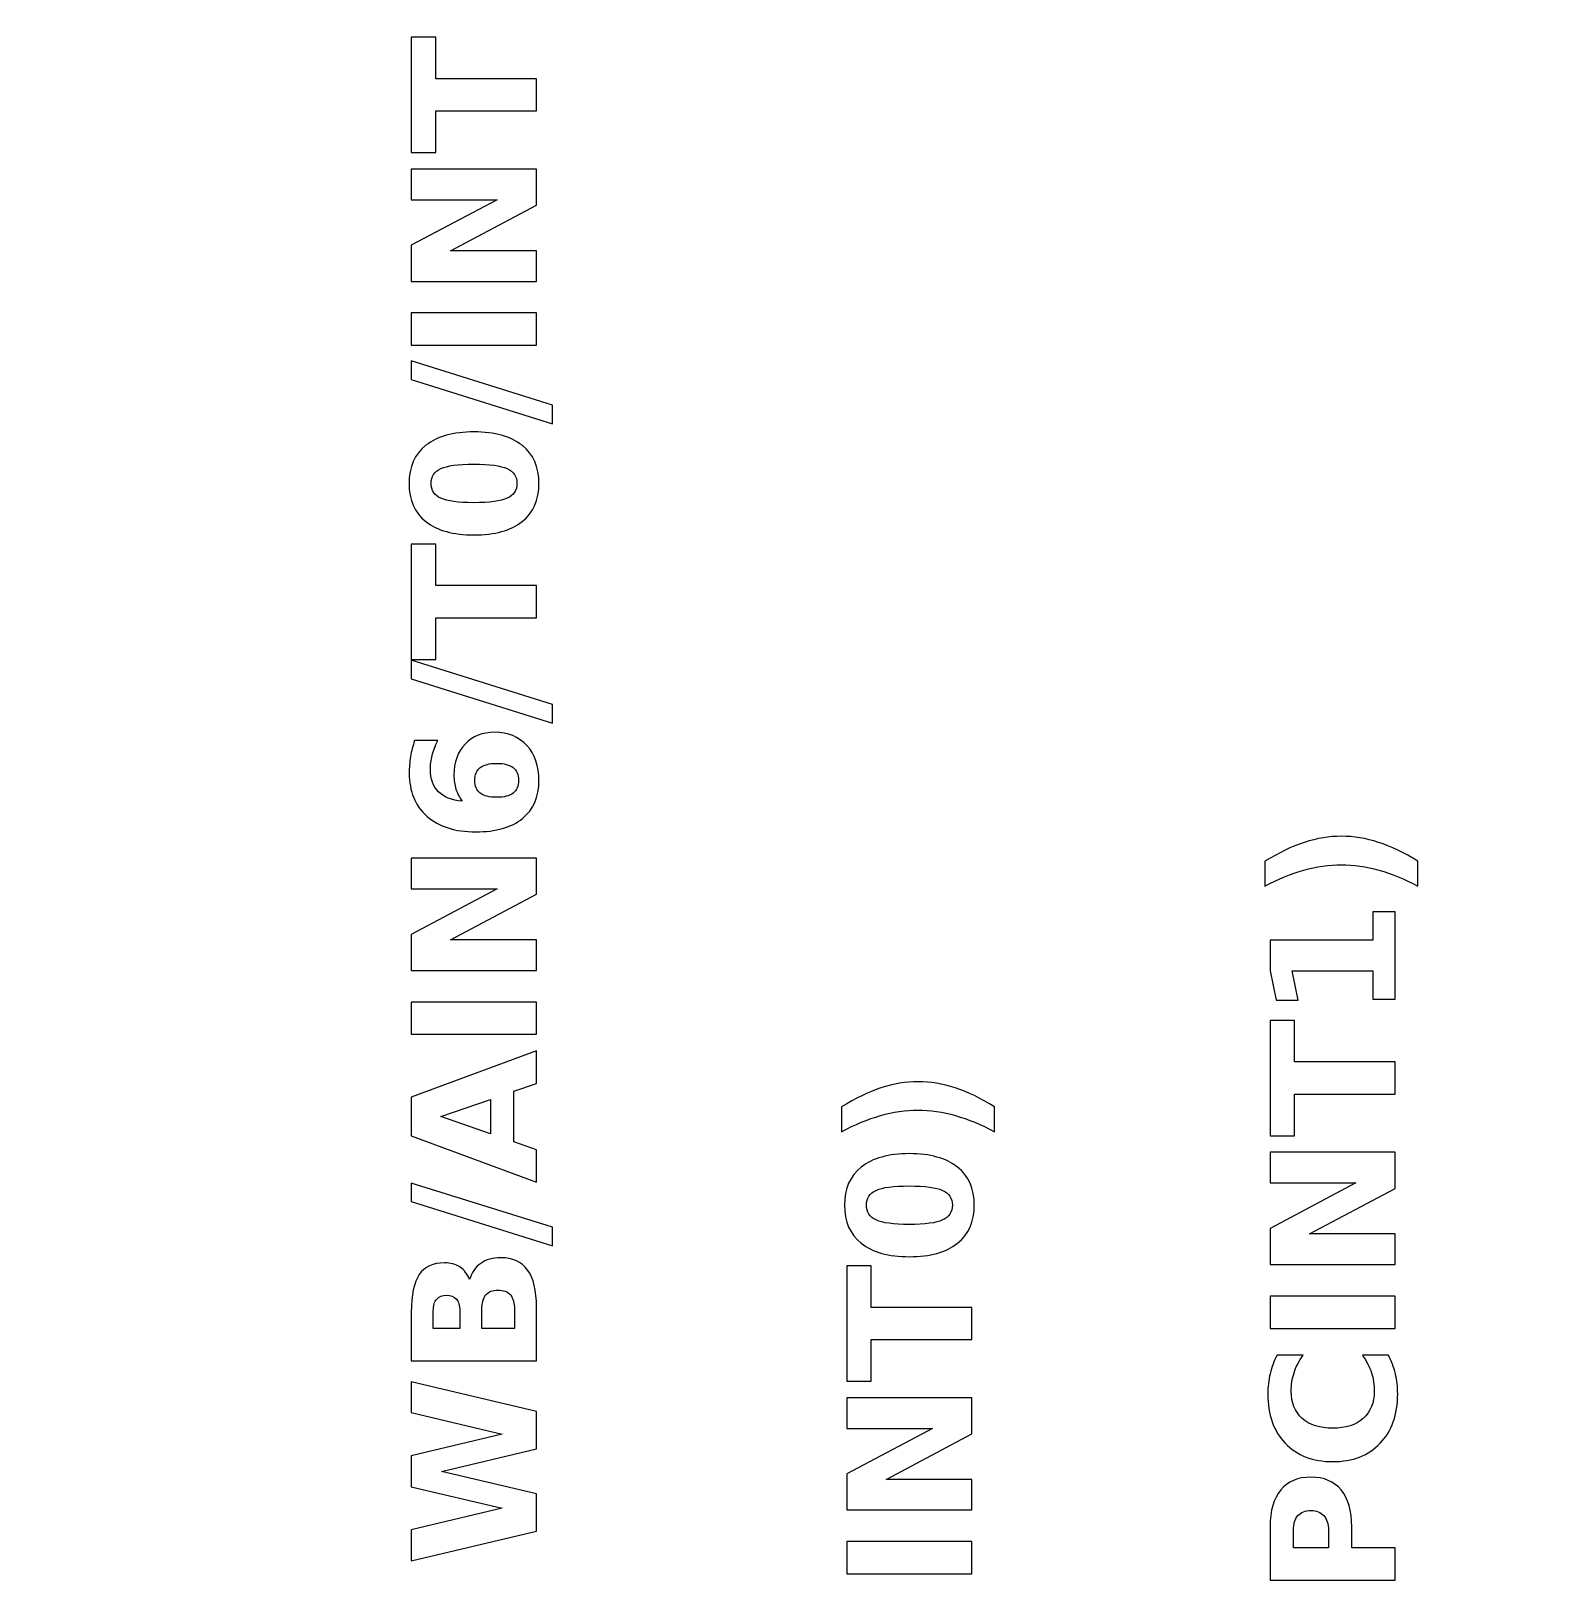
# Model space of a CAD drawing. Header units: centimetres. Extents: x -16.5 to -4.5, y -20.9 to -8.8.
# Drawn here: x -10.516 to -8.753, y -18.348 to -16.543 of the extents above; entities that cross this region are included whole.
import ezdxf

# ---------------------------------------------------------------- set-up
doc = ezdxf.new("R2010")
doc.units = ezdxf.units.CM
doc.header["$MEASUREMENT"] = 0
doc.layers.add('Layer 1', color=7, linetype='Continuous')

msp = doc.modelspace()

# ---------------------------------------------------------------- linework, layer by layer
at = {"layer": 'Layer 1', "color": 7, "lineweight": 35}
msp.add_open_spline([(-16.5, -8.85), (-16.5, -8.85), (-4.5, -8.85), (-4.5, -8.85), (-4.5, -8.85), (-4.5, -8.85), (-4.5, -20.85), (-4.5, -20.85), (-4.5, -20.85), (-4.5, -20.85), (-16.5, -20.85), (-16.5, -20.85), (-16.5, -20.85), (-16.5, -20.85), (-16.5, -8.85), (-16.5, -8.85)], degree=3, knots=[0, 0, 0, 0, 0.25, 0.25, 0.25, 0.25, 0.5, 0.5, 0.5, 0.5, 0.75, 0.75, 0.75, 0.75, 1, 1, 1, 1], dxfattribs=at)
at = {"layer": 'Layer 1', "color": 250, "lineweight": 100}
msp.add_open_spline([(-15.8, -9.55), (-15.8, -9.55), (-5.2, -9.55), (-5.2, -9.55), (-5.2, -9.55), (-5.2, -9.55), (-5.2, -20.15), (-5.2, -20.15), (-5.2, -20.15), (-5.2, -20.15), (-15.8, -20.15), (-15.8, -20.15), (-15.8, -20.15), (-15.8, -20.15), (-15.8, -9.55), (-15.8, -9.55)], degree=3, knots=[0, 0, 0, 0, 0.25, 0.25, 0.25, 0.25, 0.5, 0.5, 0.5, 0.5, 0.75, 0.75, 0.75, 0.75, 1, 1, 1, 1], dxfattribs=at)
at = {"layer": 'Layer 1', "color": 250}
for points, knots in [([(-10.0729, -16.6847), (-10.0729, -16.6847), (-10.0729, -16.55034), (-10.0729, -16.55034), (-10.0729, -16.55034), (-10.0729, -16.55034), (-10.04447, -16.55034), (-10.04447, -16.55034), (-10.04447, -16.55034), (-10.04447, -16.55034), (-10.04447, -16.59867), (-10.04447, -16.59867), (-10.04447, -16.59867), (-10.04447, -16.59867), (-9.9271, -16.59867), (-9.9271, -16.59867), (-9.9271, -16.59867), (-9.9271, -16.59867), (-9.9271, -16.63627), (-9.9271, -16.63627), (-9.9271, -16.63627), (-9.9271, -16.63627), (-10.04447, -16.63627), (-10.04447, -16.63627), (-10.04447, -16.63627), (-10.04447, -16.63627), (-10.04447, -16.6847), (-10.04447, -16.6847), (-10.04447, -16.6847), (-10.04447, -16.6847), (-10.0729, -16.6847), (-10.0729, -16.6847)], [0, 0, 0, 0, 0.125, 0.125, 0.125, 0.125, 0.25, 0.25, 0.25, 0.25, 0.375, 0.375, 0.375, 0.375, 0.5, 0.5, 0.5, 0.5, 0.625, 0.625, 0.625, 0.625, 0.75, 0.75, 0.75, 0.75, 0.875, 0.875, 0.875, 0.875, 1, 1, 1, 1]), ([(-10.0729, -16.83467), (-10.0729, -16.83467), (-10.0729, -16.79267), (-10.0729, -16.79267), (-10.0729, -16.79267), (-10.0729, -16.79267), (-9.9729, -16.73964), (-9.9729, -16.73964), (-9.9729, -16.73964), (-9.9729, -16.73964), (-10.0729, -16.73964), (-10.0729, -16.73964), (-10.0729, -16.73964), (-10.0729, -16.73964), (-10.0729, -16.70401), (-10.0729, -16.70401), (-10.0729, -16.70401), (-10.0729, -16.70401), (-9.9271, -16.70401), (-9.9271, -16.70401), (-9.9271, -16.70401), (-9.9271, -16.70401), (-9.9271, -16.74601), (-9.9271, -16.74601), (-9.9271, -16.74601), (-9.9271, -16.74601), (-10.0271, -16.79904), (-10.0271, -16.79904), (-10.0271, -16.79904), (-10.0271, -16.79904), (-9.9271, -16.79904), (-9.9271, -16.79904), (-9.9271, -16.79904), (-9.9271, -16.79904), (-9.9271, -16.83467), (-9.9271, -16.83467), (-9.9271, -16.83467), (-9.9271, -16.83467), (-10.0729, -16.83467), (-10.0729, -16.83467)], [0, 0, 0, 0, 0.1, 0.1, 0.1, 0.1, 0.2, 0.2, 0.2, 0.2, 0.3, 0.3, 0.3, 0.3, 0.4, 0.4, 0.4, 0.4, 0.5, 0.5, 0.5, 0.5, 0.6, 0.6, 0.6, 0.6, 0.7, 0.7, 0.7, 0.7, 0.8, 0.8, 0.8, 0.8, 0.9, 0.9, 0.9, 0.9, 1, 1, 1, 1]), ([(-10.0729, -16.90907), (-10.0729, -16.90907), (-10.0729, -16.87147), (-10.0729, -16.87147), (-10.0729, -16.87147), (-10.0729, -16.87147), (-9.9271, -16.87147), (-9.9271, -16.87147), (-9.9271, -16.87147), (-9.9271, -16.87147), (-9.9271, -16.90907), (-9.9271, -16.90907), (-9.9271, -16.90907), (-9.9271, -16.90907), (-10.0729, -16.90907), (-10.0729, -16.90907)], [0, 0, 0, 0, 0.25, 0.25, 0.25, 0.25, 0.5, 0.5, 0.5, 0.5, 0.75, 0.75, 0.75, 0.75, 1, 1, 1, 1]), ([(-10.0729, -16.9491), (-10.0729, -16.9491), (-10.0729, -16.92744), (-10.0729, -16.92744), (-10.0729, -16.92744), (-10.0729, -16.92744), (-9.90853, -16.9789), (-9.90853, -16.9789), (-9.90853, -16.9789), (-9.90853, -16.9789), (-9.90853, -17.00047), (-9.90853, -17.00047), (-9.90853, -17.00047), (-9.90853, -17.00047), (-10.0729, -16.9491), (-10.0729, -16.9491)], [0, 0, 0, 0, 0.25, 0.25, 0.25, 0.25, 0.5, 0.5, 0.5, 0.5, 0.75, 0.75, 0.75, 0.75, 1, 1, 1, 1]), ([(-9.99987, -17.01004), (-9.9757, -17.01004), (-9.95707, -17.01524), (-9.94393, -17.02567), (-9.94393, -17.02567), (-9.93083, -17.03607), (-9.92427, -17.05087), (-9.92427, -17.07001), (-9.92427, -17.07001), (-9.92427, -17.08921), (-9.93083, -17.10404), (-9.94393, -17.11444), (-9.94393, -17.11444), (-9.95707, -17.12487), (-9.9757, -17.13007), (-9.99987, -17.13007), (-9.99987, -17.13007), (-10.02407, -17.13007), (-10.04273, -17.12487), (-10.05587, -17.11444), (-10.05587, -17.11444), (-10.06897, -17.10404), (-10.07553, -17.08921), (-10.07553, -17.07001), (-10.07553, -17.07001), (-10.07553, -17.05087), (-10.06897, -17.03607), (-10.05587, -17.02567), (-10.05587, -17.02567), (-10.04273, -17.01524), (-10.02407, -17.01004), (-9.99987, -17.01004)], [0, 0, 0, 0, 0.125, 0.125, 0.125, 0.125, 0.25, 0.25, 0.25, 0.25, 0.375, 0.375, 0.375, 0.375, 0.5, 0.5, 0.5, 0.5, 0.625, 0.625, 0.625, 0.625, 0.75, 0.75, 0.75, 0.75, 0.875, 0.875, 0.875, 0.875, 1, 1, 1, 1]), ([(-10.00013, -17.04764), (-10.01837, -17.04764), (-10.0312, -17.04934), (-10.03867, -17.05277), (-10.03867, -17.05277), (-10.0461, -17.05617), (-10.04983, -17.06194), (-10.04983, -17.07001), (-10.04983, -17.07001), (-10.04983, -17.07807), (-10.0461, -17.08384), (-10.03867, -17.08731), (-10.03867, -17.08731), (-10.0312, -17.09074), (-10.01837, -17.09247), (-10.00013, -17.09247), (-10.00013, -17.09247), (-9.98173, -17.09247), (-9.96873, -17.09074), (-9.9612, -17.08731), (-9.9612, -17.08731), (-9.95363, -17.08384), (-9.94987, -17.07807), (-9.94987, -17.07001), (-9.94987, -17.07001), (-9.94987, -17.06201), (-9.95363, -17.05627), (-9.9612, -17.05281), (-9.9612, -17.05281), (-9.96873, -17.04937), (-9.98173, -17.04764), (-10.00013, -17.04764)], [0, 0, 0, 0, 0.125, 0.125, 0.125, 0.125, 0.25, 0.25, 0.25, 0.25, 0.375, 0.375, 0.375, 0.375, 0.5, 0.5, 0.5, 0.5, 0.625, 0.625, 0.625, 0.625, 0.75, 0.75, 0.75, 0.75, 0.875, 0.875, 0.875, 0.875, 1, 1, 1, 1]), ([(-10.0729, -17.2751), (-10.0729, -17.2751), (-10.0729, -17.14074), (-10.0729, -17.14074), (-10.0729, -17.14074), (-10.0729, -17.14074), (-10.04447, -17.14074), (-10.04447, -17.14074), (-10.04447, -17.14074), (-10.04447, -17.14074), (-10.04447, -17.18907), (-10.04447, -17.18907), (-10.04447, -17.18907), (-10.04447, -17.18907), (-9.9271, -17.18907), (-9.9271, -17.18907), (-9.9271, -17.18907), (-9.9271, -17.18907), (-9.9271, -17.22667), (-9.9271, -17.22667), (-9.9271, -17.22667), (-9.9271, -17.22667), (-10.04447, -17.22667), (-10.04447, -17.22667), (-10.04447, -17.22667), (-10.04447, -17.22667), (-10.04447, -17.2751), (-10.04447, -17.2751), (-10.04447, -17.2751), (-10.04447, -17.2751), (-10.0729, -17.2751), (-10.0729, -17.2751)], [0, 0, 0, 0, 0.125, 0.125, 0.125, 0.125, 0.25, 0.25, 0.25, 0.25, 0.375, 0.375, 0.375, 0.375, 0.5, 0.5, 0.5, 0.5, 0.625, 0.625, 0.625, 0.625, 0.75, 0.75, 0.75, 0.75, 0.875, 0.875, 0.875, 0.875, 1, 1, 1, 1]), ([(-10.0729, -17.29773), (-10.0729, -17.29773), (-10.0729, -17.27607), (-10.0729, -17.27607), (-10.0729, -17.27607), (-10.0729, -17.27607), (-9.90853, -17.32753), (-9.90853, -17.32753), (-9.90853, -17.32753), (-9.90853, -17.32753), (-9.90853, -17.3491), (-9.90853, -17.3491), (-9.90853, -17.3491), (-9.90853, -17.3491), (-10.0729, -17.29773), (-10.0729, -17.29773)], [0, 0, 0, 0, 0.25, 0.25, 0.25, 0.25, 0.5, 0.5, 0.5, 0.5, 0.75, 0.75, 0.75, 0.75, 1, 1, 1, 1]), ([(-10.0691, -17.36944), (-10.0691, -17.36944), (-10.04213, -17.36944), (-10.04213, -17.36944), (-10.04213, -17.36944), (-10.04507, -17.37564), (-10.04723, -17.38144), (-10.04863, -17.3869), (-10.04863, -17.3869), (-10.05003, -17.39237), (-10.05073, -17.39774), (-10.05073, -17.40294), (-10.05073, -17.40294), (-10.05073, -17.41414), (-10.04763, -17.42284), (-10.0414, -17.4291), (-10.0414, -17.4291), (-10.0352, -17.43534), (-10.02597, -17.439), (-10.01373, -17.44004), (-10.01373, -17.44004), (-10.0169, -17.43574), (-10.0193, -17.43107), (-10.0209, -17.42607), (-10.0209, -17.42607), (-10.0225, -17.42107), (-10.0233, -17.4156), (-10.0233, -17.40967), (-10.0233, -17.40967), (-10.0233, -17.39477), (-10.01893, -17.38274), (-10.0102, -17.3736), (-10.0102, -17.3736), (-10.0015, -17.36444), (-9.99007, -17.35987), (-9.97593, -17.35987), (-9.97593, -17.35987), (-9.9603, -17.35987), (-9.9478, -17.36497), (-9.93837, -17.3752), (-9.93837, -17.3752), (-9.92897, -17.3854), (-9.92427, -17.39914), (-9.92427, -17.4163), (-9.92427, -17.4163), (-9.92427, -17.43524), (-9.93067, -17.4499), (-9.94347, -17.4603), (-9.94347, -17.4603), (-9.95623, -17.47067), (-9.9744, -17.47587), (-9.9979, -17.47587), (-9.9979, -17.47587), (-10.02197, -17.47587), (-10.0409, -17.4698), (-10.05467, -17.45767), (-10.05467, -17.45767), (-10.06843, -17.4455), (-10.07533, -17.42887), (-10.07533, -17.4077), (-10.07533, -17.4077), (-10.07533, -17.401), (-10.0748, -17.3945), (-10.07377, -17.38817), (-10.07377, -17.38817), (-10.07273, -17.38187), (-10.07117, -17.37564), (-10.0691, -17.36944)], [0, 0, 0, 0, 0.0588235, 0.0588235, 0.0588235, 0.0588235, 0.1176471, 0.1176471, 0.1176471, 0.1176471, 0.1764706, 0.1764706, 0.1764706, 0.1764706, 0.2352941, 0.2352941, 0.2352941, 0.2352941, 0.2941176, 0.2941176, 0.2941176, 0.2941176, 0.3529412, 0.3529412, 0.3529412, 0.3529412, 0.4117647, 0.4117647, 0.4117647, 0.4117647, 0.4705882, 0.4705882, 0.4705882, 0.4705882, 0.5294118, 0.5294118, 0.5294118, 0.5294118, 0.5882353, 0.5882353, 0.5882353, 0.5882353, 0.6470588, 0.6470588, 0.6470588, 0.6470588, 0.7058824, 0.7058824, 0.7058824, 0.7058824, 0.7647059, 0.7647059, 0.7647059, 0.7647059, 0.8235294, 0.8235294, 0.8235294, 0.8235294, 0.8823529, 0.8823529, 0.8823529, 0.8823529, 0.9411765, 0.9411765, 0.9411765, 0.9411765, 1, 1, 1, 1]), ([(-9.99907, -17.4159), (-9.99907, -17.4225), (-9.99693, -17.42744), (-9.99267, -17.4307), (-9.99267, -17.4307), (-9.9884, -17.434), (-9.982, -17.43564), (-9.97347, -17.43564), (-9.97347, -17.43564), (-9.96497, -17.43564), (-9.95857, -17.434), (-9.9543, -17.4307), (-9.9543, -17.4307), (-9.95003, -17.42744), (-9.9479, -17.4225), (-9.9479, -17.4159), (-9.9479, -17.4159), (-9.9479, -17.40927), (-9.95003, -17.4043), (-9.9543, -17.40104), (-9.9543, -17.40104), (-9.95857, -17.39774), (-9.96497, -17.3961), (-9.97347, -17.3961), (-9.97347, -17.3961), (-9.982, -17.3961), (-9.9884, -17.39774), (-9.99267, -17.40104), (-9.99267, -17.40104), (-9.99693, -17.4043), (-9.99907, -17.40927), (-9.99907, -17.4159)], [0, 0, 0, 0, 0.125, 0.125, 0.125, 0.125, 0.25, 0.25, 0.25, 0.25, 0.375, 0.375, 0.375, 0.375, 0.5, 0.5, 0.5, 0.5, 0.625, 0.625, 0.625, 0.625, 0.75, 0.75, 0.75, 0.75, 0.875, 0.875, 0.875, 0.875, 1, 1, 1, 1]), ([(-8.90073, -17.53916), (-8.91623, -17.53083), (-8.93137, -17.52456), (-8.94613, -17.52039), (-8.94613, -17.52039), (-8.96093, -17.51623), (-8.9755, -17.51416), (-8.9899, -17.51416), (-8.9899, -17.51416), (-9.0043, -17.51416), (-9.01887, -17.51623), (-9.0336, -17.52039), (-9.0336, -17.52039), (-9.04833, -17.52456), (-9.06343, -17.53083), (-9.07887, -17.53916), (-9.07887, -17.53916), (-9.07887, -17.53916), (-9.07887, -17.51016), (-9.07887, -17.51016), (-9.07887, -17.51016), (-9.0629, -17.50026), (-9.04763, -17.49293), (-9.033, -17.48813), (-9.033, -17.48813), (-9.0184, -17.48336), (-9.00397, -17.48096), (-8.9897, -17.48096), (-8.9897, -17.48096), (-8.97543, -17.48096), (-8.96107, -17.48333), (-8.9466, -17.48809), (-8.9466, -17.48809), (-8.9321, -17.49283), (-8.9168, -17.50019), (-8.90073, -17.51016), (-8.90073, -17.51016), (-8.90073, -17.51016), (-8.90073, -17.53916), (-8.90073, -17.53916)], [0, 0, 0, 0, 0.1, 0.1, 0.1, 0.1, 0.2, 0.2, 0.2, 0.2, 0.3, 0.3, 0.3, 0.3, 0.4, 0.4, 0.4, 0.4, 0.5, 0.5, 0.5, 0.5, 0.6, 0.6, 0.6, 0.6, 0.7, 0.7, 0.7, 0.7, 0.8, 0.8, 0.8, 0.8, 0.9, 0.9, 0.9, 0.9, 1, 1, 1, 1]), ([(-10.0729, -17.63727), (-10.0729, -17.63727), (-10.0729, -17.59527), (-10.0729, -17.59527), (-10.0729, -17.59527), (-10.0729, -17.59527), (-9.9729, -17.54224), (-9.9729, -17.54224), (-9.9729, -17.54224), (-9.9729, -17.54224), (-10.0729, -17.54224), (-10.0729, -17.54224), (-10.0729, -17.54224), (-10.0729, -17.54224), (-10.0729, -17.50661), (-10.0729, -17.50661), (-10.0729, -17.50661), (-10.0729, -17.50661), (-9.9271, -17.50661), (-9.9271, -17.50661), (-9.9271, -17.50661), (-9.9271, -17.50661), (-9.9271, -17.54861), (-9.9271, -17.54861), (-9.9271, -17.54861), (-9.9271, -17.54861), (-10.0271, -17.60164), (-10.0271, -17.60164), (-10.0271, -17.60164), (-10.0271, -17.60164), (-9.9271, -17.60164), (-9.9271, -17.60164), (-9.9271, -17.60164), (-9.9271, -17.60164), (-9.9271, -17.63727), (-9.9271, -17.63727), (-9.9271, -17.63727), (-9.9271, -17.63727), (-10.0729, -17.63727), (-10.0729, -17.63727)], [0, 0, 0, 0, 0.1, 0.1, 0.1, 0.1, 0.2, 0.2, 0.2, 0.2, 0.3, 0.3, 0.3, 0.3, 0.4, 0.4, 0.4, 0.4, 0.5, 0.5, 0.5, 0.5, 0.6, 0.6, 0.6, 0.6, 0.7, 0.7, 0.7, 0.7, 0.8, 0.8, 0.8, 0.8, 0.9, 0.9, 0.9, 0.9, 1, 1, 1, 1]), ([(-8.95307, -17.6709), (-8.95307, -17.6709), (-8.95307, -17.6377), (-8.95307, -17.6377), (-8.95307, -17.6377), (-8.95307, -17.6377), (-9.0473, -17.6377), (-9.0473, -17.6377), (-9.0473, -17.6377), (-9.0473, -17.6377), (-9.04027, -17.67176), (-9.04027, -17.67176), (-9.04027, -17.67176), (-9.04027, -17.67176), (-9.06587, -17.67176), (-9.06587, -17.67176), (-9.06587, -17.67176), (-9.06587, -17.67176), (-9.0729, -17.6379), (-9.0729, -17.6379), (-9.0729, -17.6379), (-9.0729, -17.6379), (-9.0729, -17.60216), (-9.0729, -17.60216), (-9.0729, -17.60216), (-9.0729, -17.60216), (-8.95307, -17.60216), (-8.95307, -17.60216), (-8.95307, -17.60216), (-8.95307, -17.60216), (-8.95307, -17.56896), (-8.95307, -17.56896), (-8.95307, -17.56896), (-8.95307, -17.56896), (-8.9271, -17.56896), (-8.9271, -17.56896), (-8.9271, -17.56896), (-8.9271, -17.56896), (-8.9271, -17.6709), (-8.9271, -17.6709), (-8.9271, -17.6709), (-8.9271, -17.6709), (-8.95307, -17.6709), (-8.95307, -17.6709)], [0, 0, 0, 0, 0.0909091, 0.0909091, 0.0909091, 0.0909091, 0.1818182, 0.1818182, 0.1818182, 0.1818182, 0.2727273, 0.2727273, 0.2727273, 0.2727273, 0.3636364, 0.3636364, 0.3636364, 0.3636364, 0.4545455, 0.4545455, 0.4545455, 0.4545455, 0.5454545, 0.5454545, 0.5454545, 0.5454545, 0.6363636, 0.6363636, 0.6363636, 0.6363636, 0.7272727, 0.7272727, 0.7272727, 0.7272727, 0.8181818, 0.8181818, 0.8181818, 0.8181818, 0.9090909, 0.9090909, 0.9090909, 0.9090909, 1, 1, 1, 1]), ([(-10.0729, -17.71167), (-10.0729, -17.71167), (-10.0729, -17.67407), (-10.0729, -17.67407), (-10.0729, -17.67407), (-10.0729, -17.67407), (-9.9271, -17.67407), (-9.9271, -17.67407), (-9.9271, -17.67407), (-9.9271, -17.67407), (-9.9271, -17.71167), (-9.9271, -17.71167), (-9.9271, -17.71167), (-9.9271, -17.71167), (-10.0729, -17.71167), (-10.0729, -17.71167)], [0, 0, 0, 0, 0.25, 0.25, 0.25, 0.25, 0.5, 0.5, 0.5, 0.5, 0.75, 0.75, 0.75, 0.75, 1, 1, 1, 1]), ([(-9.0729, -17.82979), (-9.0729, -17.82979), (-9.0729, -17.69543), (-9.0729, -17.69543), (-9.0729, -17.69543), (-9.0729, -17.69543), (-9.04447, -17.69543), (-9.04447, -17.69543), (-9.04447, -17.69543), (-9.04447, -17.69543), (-9.04447, -17.74376), (-9.04447, -17.74376), (-9.04447, -17.74376), (-9.04447, -17.74376), (-8.9271, -17.74376), (-8.9271, -17.74376), (-8.9271, -17.74376), (-8.9271, -17.74376), (-8.9271, -17.78136), (-8.9271, -17.78136), (-8.9271, -17.78136), (-8.9271, -17.78136), (-9.04447, -17.78136), (-9.04447, -17.78136), (-9.04447, -17.78136), (-9.04447, -17.78136), (-9.04447, -17.82979), (-9.04447, -17.82979), (-9.04447, -17.82979), (-9.04447, -17.82979), (-9.0729, -17.82979), (-9.0729, -17.82979)], [0, 0, 0, 0, 0.125, 0.125, 0.125, 0.125, 0.25, 0.25, 0.25, 0.25, 0.375, 0.375, 0.375, 0.375, 0.5, 0.5, 0.5, 0.5, 0.625, 0.625, 0.625, 0.625, 0.75, 0.75, 0.75, 0.75, 0.875, 0.875, 0.875, 0.875, 1, 1, 1, 1]), ([(-9.95363, -17.77801), (-9.95363, -17.77801), (-9.95363, -17.83681), (-9.95363, -17.83681), (-9.95363, -17.83681), (-9.95363, -17.83681), (-9.9271, -17.84607), (-9.9271, -17.84607), (-9.9271, -17.84607), (-9.9271, -17.84607), (-9.9271, -17.88387), (-9.9271, -17.88387), (-9.9271, -17.88387), (-9.9271, -17.88387), (-10.0729, -17.82987), (-10.0729, -17.82987), (-10.0729, -17.82987), (-10.0729, -17.82987), (-10.0729, -17.78504), (-10.0729, -17.78504), (-10.0729, -17.78504), (-10.0729, -17.78504), (-9.9271, -17.73104), (-9.9271, -17.73104), (-9.9271, -17.73104), (-9.9271, -17.73104), (-9.9271, -17.76884), (-9.9271, -17.76884), (-9.9271, -17.76884), (-9.9271, -17.76884), (-9.95363, -17.77801), (-9.95363, -17.77801)], [0, 0, 0, 0, 0.125, 0.125, 0.125, 0.125, 0.25, 0.25, 0.25, 0.25, 0.375, 0.375, 0.375, 0.375, 0.5, 0.5, 0.5, 0.5, 0.625, 0.625, 0.625, 0.625, 0.75, 0.75, 0.75, 0.75, 0.875, 0.875, 0.875, 0.875, 1, 1, 1, 1]), ([(-9.39373, -17.82507), (-9.40923, -17.81674), (-9.42437, -17.81047), (-9.43913, -17.8063), (-9.43913, -17.8063), (-9.45393, -17.80214), (-9.4685, -17.80007), (-9.4829, -17.80007), (-9.4829, -17.80007), (-9.4973, -17.80007), (-9.51187, -17.80214), (-9.5266, -17.8063), (-9.5266, -17.8063), (-9.54133, -17.81047), (-9.55643, -17.81674), (-9.57187, -17.82507), (-9.57187, -17.82507), (-9.57187, -17.82507), (-9.57187, -17.79607), (-9.57187, -17.79607), (-9.57187, -17.79607), (-9.5559, -17.78617), (-9.54063, -17.77884), (-9.526, -17.77404), (-9.526, -17.77404), (-9.5114, -17.76927), (-9.49697, -17.76687), (-9.4827, -17.76687), (-9.4827, -17.76687), (-9.46843, -17.76687), (-9.45407, -17.76924), (-9.4396, -17.774), (-9.4396, -17.774), (-9.4251, -17.77874), (-9.4098, -17.7861), (-9.39373, -17.79607), (-9.39373, -17.79607), (-9.39373, -17.79607), (-9.39373, -17.82507), (-9.39373, -17.82507)], [0, 0, 0, 0, 0.1, 0.1, 0.1, 0.1, 0.2, 0.2, 0.2, 0.2, 0.3, 0.3, 0.3, 0.3, 0.4, 0.4, 0.4, 0.4, 0.5, 0.5, 0.5, 0.5, 0.6, 0.6, 0.6, 0.6, 0.7, 0.7, 0.7, 0.7, 0.8, 0.8, 0.8, 0.8, 0.9, 0.9, 0.9, 0.9, 1, 1, 1, 1]), ([(-9.9807, -17.82744), (-9.9807, -17.82744), (-9.9807, -17.78747), (-9.9807, -17.78747), (-9.9807, -17.78747), (-9.9807, -17.78747), (-10.0387, -17.80741), (-10.0387, -17.80741), (-10.0387, -17.80741), (-10.0387, -17.80741), (-9.9807, -17.82744), (-9.9807, -17.82744)], [0, 0, 0, 0, 0.3333333, 0.3333333, 0.3333333, 0.3333333, 0.6666667, 0.6666667, 0.6666667, 0.6666667, 1, 1, 1, 1]), ([(-9.49287, -17.85064), (-9.4687, -17.85064), (-9.45007, -17.85584), (-9.43693, -17.86627), (-9.43693, -17.86627), (-9.42383, -17.87667), (-9.41727, -17.89147), (-9.41727, -17.91061), (-9.41727, -17.91061), (-9.41727, -17.92981), (-9.42383, -17.94464), (-9.43693, -17.95504), (-9.43693, -17.95504), (-9.45007, -17.96547), (-9.4687, -17.97067), (-9.49287, -17.97067), (-9.49287, -17.97067), (-9.51707, -17.97067), (-9.53573, -17.96547), (-9.54887, -17.95504), (-9.54887, -17.95504), (-9.56197, -17.94464), (-9.56853, -17.92981), (-9.56853, -17.91061), (-9.56853, -17.91061), (-9.56853, -17.89147), (-9.56197, -17.87667), (-9.54887, -17.86627), (-9.54887, -17.86627), (-9.53573, -17.85584), (-9.51707, -17.85064), (-9.49287, -17.85064)], [0, 0, 0, 0, 0.125, 0.125, 0.125, 0.125, 0.25, 0.25, 0.25, 0.25, 0.375, 0.375, 0.375, 0.375, 0.5, 0.5, 0.5, 0.5, 0.625, 0.625, 0.625, 0.625, 0.75, 0.75, 0.75, 0.75, 0.875, 0.875, 0.875, 0.875, 1, 1, 1, 1]), ([(-9.0729, -17.97976), (-9.0729, -17.97976), (-9.0729, -17.93776), (-9.0729, -17.93776), (-9.0729, -17.93776), (-9.0729, -17.93776), (-8.9729, -17.88473), (-8.9729, -17.88473), (-8.9729, -17.88473), (-8.9729, -17.88473), (-9.0729, -17.88473), (-9.0729, -17.88473), (-9.0729, -17.88473), (-9.0729, -17.88473), (-9.0729, -17.8491), (-9.0729, -17.8491), (-9.0729, -17.8491), (-9.0729, -17.8491), (-8.9271, -17.8491), (-8.9271, -17.8491), (-8.9271, -17.8491), (-8.9271, -17.8491), (-8.9271, -17.8911), (-8.9271, -17.8911), (-8.9271, -17.8911), (-8.9271, -17.8911), (-9.0271, -17.94413), (-9.0271, -17.94413), (-9.0271, -17.94413), (-9.0271, -17.94413), (-8.9271, -17.94413), (-8.9271, -17.94413), (-8.9271, -17.94413), (-8.9271, -17.94413), (-8.9271, -17.97976), (-8.9271, -17.97976), (-8.9271, -17.97976), (-8.9271, -17.97976), (-9.0729, -17.97976), (-9.0729, -17.97976)], [0, 0, 0, 0, 0.1, 0.1, 0.1, 0.1, 0.2, 0.2, 0.2, 0.2, 0.3, 0.3, 0.3, 0.3, 0.4, 0.4, 0.4, 0.4, 0.5, 0.5, 0.5, 0.5, 0.6, 0.6, 0.6, 0.6, 0.7, 0.7, 0.7, 0.7, 0.8, 0.8, 0.8, 0.8, 0.9, 0.9, 0.9, 0.9, 1, 1, 1, 1]), ([(-10.0729, -17.9065), (-10.0729, -17.9065), (-10.0729, -17.88484), (-10.0729, -17.88484), (-10.0729, -17.88484), (-10.0729, -17.88484), (-9.90853, -17.9363), (-9.90853, -17.9363), (-9.90853, -17.9363), (-9.90853, -17.9363), (-9.90853, -17.95787), (-9.90853, -17.95787), (-9.90853, -17.95787), (-9.90853, -17.95787), (-10.0729, -17.9065), (-10.0729, -17.9065)], [0, 0, 0, 0, 0.25, 0.25, 0.25, 0.25, 0.5, 0.5, 0.5, 0.5, 0.75, 0.75, 0.75, 0.75, 1, 1, 1, 1]), ([(-9.49313, -17.88824), (-9.51137, -17.88824), (-9.5242, -17.88994), (-9.53167, -17.89337), (-9.53167, -17.89337), (-9.5391, -17.89677), (-9.54283, -17.90254), (-9.54283, -17.91061), (-9.54283, -17.91061), (-9.54283, -17.91867), (-9.5391, -17.92444), (-9.53167, -17.92791), (-9.53167, -17.92791), (-9.5242, -17.93134), (-9.51137, -17.93307), (-9.49313, -17.93307), (-9.49313, -17.93307), (-9.47473, -17.93307), (-9.46173, -17.93134), (-9.4542, -17.92791), (-9.4542, -17.92791), (-9.44663, -17.92444), (-9.44287, -17.91867), (-9.44287, -17.91061), (-9.44287, -17.91061), (-9.44287, -17.90261), (-9.44663, -17.89687), (-9.4542, -17.89341), (-9.4542, -17.89341), (-9.46173, -17.88997), (-9.47473, -17.88824), (-9.49313, -17.88824)], [0, 0, 0, 0, 0.125, 0.125, 0.125, 0.125, 0.25, 0.25, 0.25, 0.25, 0.375, 0.375, 0.375, 0.375, 0.5, 0.5, 0.5, 0.5, 0.625, 0.625, 0.625, 0.625, 0.75, 0.75, 0.75, 0.75, 0.875, 0.875, 0.875, 0.875, 1, 1, 1, 1]), ([(-10.00513, -17.9973), (-10.0028, -17.98923), (-9.99847, -17.98297), (-9.99213, -17.97853), (-9.99213, -17.97853), (-9.98583, -17.9741), (-9.97807, -17.9719), (-9.9689, -17.9719), (-9.9689, -17.9719), (-9.95483, -17.9719), (-9.94437, -17.97667), (-9.93747, -17.98617), (-9.93747, -17.98617), (-9.93057, -17.99567), (-9.9271, -18.01013), (-9.9271, -18.02953), (-9.9271, -18.02953), (-9.9271, -18.02953), (-9.9271, -18.09193), (-9.9271, -18.09193), (-9.9271, -18.09193), (-9.9271, -18.09193), (-10.0729, -18.09193), (-10.0729, -18.09193), (-10.0729, -18.09193), (-10.0729, -18.09193), (-10.0729, -18.0355), (-10.0729, -18.0355), (-10.0729, -18.0355), (-10.0729, -18.01523), (-10.06983, -18.00057), (-10.06373, -17.9915), (-10.06373, -17.9915), (-10.0576, -17.9824), (-10.0478, -17.97787), (-10.03433, -17.97787), (-10.03433, -17.97787), (-10.02723, -17.97787), (-10.0212, -17.97953), (-10.0162, -17.98283), (-10.0162, -17.98283), (-10.01123, -17.98617), (-10.00753, -17.99097), (-10.00513, -17.9973)], [0, 0, 0, 0, 0.0909091, 0.0909091, 0.0909091, 0.0909091, 0.1818182, 0.1818182, 0.1818182, 0.1818182, 0.2727273, 0.2727273, 0.2727273, 0.2727273, 0.3636364, 0.3636364, 0.3636364, 0.3636364, 0.4545455, 0.4545455, 0.4545455, 0.4545455, 0.5454545, 0.5454545, 0.5454545, 0.5454545, 0.6363636, 0.6363636, 0.6363636, 0.6363636, 0.7272727, 0.7272727, 0.7272727, 0.7272727, 0.8181818, 0.8181818, 0.8181818, 0.8181818, 0.9090909, 0.9090909, 0.9090909, 0.9090909, 1, 1, 1, 1]), ([(-9.5659, -18.1157), (-9.5659, -18.1157), (-9.5659, -17.98134), (-9.5659, -17.98134), (-9.5659, -17.98134), (-9.5659, -17.98134), (-9.53747, -17.98134), (-9.53747, -17.98134), (-9.53747, -17.98134), (-9.53747, -17.98134), (-9.53747, -18.02967), (-9.53747, -18.02967), (-9.53747, -18.02967), (-9.53747, -18.02967), (-9.4201, -18.02967), (-9.4201, -18.02967), (-9.4201, -18.02967), (-9.4201, -18.02967), (-9.4201, -18.06727), (-9.4201, -18.06727), (-9.4201, -18.06727), (-9.4201, -18.06727), (-9.53747, -18.06727), (-9.53747, -18.06727), (-9.53747, -18.06727), (-9.53747, -18.06727), (-9.53747, -18.1157), (-9.53747, -18.1157), (-9.53747, -18.1157), (-9.53747, -18.1157), (-9.5659, -18.1157), (-9.5659, -18.1157)], [0, 0, 0, 0, 0.125, 0.125, 0.125, 0.125, 0.25, 0.25, 0.25, 0.25, 0.375, 0.375, 0.375, 0.375, 0.5, 0.5, 0.5, 0.5, 0.625, 0.625, 0.625, 0.625, 0.75, 0.75, 0.75, 0.75, 0.875, 0.875, 0.875, 0.875, 1, 1, 1, 1]), ([(-10.01647, -18.03353), (-10.01647, -18.0276), (-10.01777, -18.0231), (-10.02037, -18.02007), (-10.02037, -18.02007), (-10.02297, -18.017), (-10.0268, -18.01547), (-10.03187, -18.01547), (-10.03187, -18.01547), (-10.0369, -18.01547), (-10.0407, -18.017), (-10.04333, -18.02007), (-10.04333, -18.02007), (-10.04597, -18.0231), (-10.0473, -18.0276), (-10.0473, -18.03353), (-10.0473, -18.03353), (-10.0473, -18.03353), (-10.0473, -18.05433), (-10.0473, -18.05433), (-10.0473, -18.05433), (-10.0473, -18.05433), (-10.01647, -18.05433), (-10.01647, -18.05433), (-10.01647, -18.05433), (-10.01647, -18.05433), (-10.01647, -18.03353), (-10.01647, -18.03353)], [0, 0, 0, 0, 0.1428571, 0.1428571, 0.1428571, 0.1428571, 0.2857143, 0.2857143, 0.2857143, 0.2857143, 0.4285714, 0.4285714, 0.4285714, 0.4285714, 0.5714286, 0.5714286, 0.5714286, 0.5714286, 0.7142857, 0.7142857, 0.7142857, 0.7142857, 0.8571429, 0.8571429, 0.8571429, 0.8571429, 1, 1, 1, 1]), ([(-9.9527, -18.03227), (-9.9527, -18.0247), (-9.9543, -18.01903), (-9.95747, -18.0152), (-9.95747, -18.0152), (-9.96067, -18.0114), (-9.9655, -18.0095), (-9.97193, -18.0095), (-9.97193, -18.0095), (-9.97823, -18.0095), (-9.98297, -18.0114), (-9.98613, -18.01517), (-9.98613, -18.01517), (-9.9893, -18.01893), (-9.99087, -18.02463), (-9.99087, -18.03227), (-9.99087, -18.03227), (-9.99087, -18.03227), (-9.99087, -18.05433), (-9.99087, -18.05433), (-9.99087, -18.05433), (-9.99087, -18.05433), (-9.9527, -18.05433), (-9.9527, -18.05433), (-9.9527, -18.05433), (-9.9527, -18.05433), (-9.9527, -18.03227), (-9.9527, -18.03227)], [0, 0, 0, 0, 0.1428571, 0.1428571, 0.1428571, 0.1428571, 0.2857143, 0.2857143, 0.2857143, 0.2857143, 0.4285714, 0.4285714, 0.4285714, 0.4285714, 0.5714286, 0.5714286, 0.5714286, 0.5714286, 0.7142857, 0.7142857, 0.7142857, 0.7142857, 0.8571429, 0.8571429, 0.8571429, 0.8571429, 1, 1, 1, 1]), ([(-9.0729, -18.05416), (-9.0729, -18.05416), (-9.0729, -18.01656), (-9.0729, -18.01656), (-9.0729, -18.01656), (-9.0729, -18.01656), (-8.9271, -18.01656), (-8.9271, -18.01656), (-8.9271, -18.01656), (-8.9271, -18.01656), (-8.9271, -18.05416), (-8.9271, -18.05416), (-8.9271, -18.05416), (-8.9271, -18.05416), (-9.0729, -18.05416), (-9.0729, -18.05416)], [0, 0, 0, 0, 0.25, 0.25, 0.25, 0.25, 0.5, 0.5, 0.5, 0.5, 0.75, 0.75, 0.75, 0.75, 1, 1, 1, 1]), ([(-8.9351, -18.0853), (-8.93153, -18.0922), (-8.92883, -18.0994), (-8.927, -18.1069), (-8.927, -18.1069), (-8.92517, -18.11437), (-8.92427, -18.1222), (-8.92427, -18.13033), (-8.92427, -18.13033), (-8.92427, -18.1546), (-8.93107, -18.17383), (-8.94463, -18.18803), (-8.94463, -18.18803), (-8.9582, -18.20223), (-8.9766, -18.20933), (-8.99987, -18.20933), (-8.99987, -18.20933), (-9.02317, -18.20933), (-9.0416, -18.20223), (-9.05517, -18.18803), (-9.05517, -18.18803), (-9.06873, -18.17383), (-9.07553, -18.1546), (-9.07553, -18.13033), (-9.07553, -18.13033), (-9.07553, -18.1222), (-9.07463, -18.11437), (-9.0728, -18.1069), (-9.0728, -18.1069), (-9.07097, -18.0994), (-9.06827, -18.0922), (-9.0647, -18.0853), (-9.0647, -18.0853), (-9.0647, -18.0853), (-9.03453, -18.0853), (-9.03453, -18.0853), (-9.03453, -18.0853), (-9.0393, -18.09227), (-9.04277, -18.09913), (-9.04497, -18.1059), (-9.04497, -18.1059), (-9.0472, -18.11267), (-9.0483, -18.1198), (-9.0483, -18.1273), (-9.0483, -18.1273), (-9.0483, -18.1407), (-9.044, -18.15127), (-9.0354, -18.15893), (-9.0354, -18.15893), (-9.0268, -18.16663), (-9.01497, -18.17047), (-8.99987, -18.17047), (-8.99987, -18.17047), (-8.9848, -18.17047), (-8.973, -18.16663), (-8.9644, -18.15893), (-8.9644, -18.15893), (-8.9558, -18.15127), (-8.9515, -18.1407), (-8.9515, -18.1273), (-8.9515, -18.1273), (-8.9515, -18.1198), (-8.9526, -18.11267), (-8.95483, -18.1059), (-8.95483, -18.1059), (-8.95703, -18.09913), (-8.9605, -18.09227), (-8.96527, -18.0853), (-8.96527, -18.0853), (-8.96527, -18.0853), (-8.9351, -18.0853), (-8.9351, -18.0853)], [0, 0, 0, 0, 0.0555556, 0.0555556, 0.0555556, 0.0555556, 0.1111111, 0.1111111, 0.1111111, 0.1111111, 0.1666667, 0.1666667, 0.1666667, 0.1666667, 0.2222222, 0.2222222, 0.2222222, 0.2222222, 0.2777778, 0.2777778, 0.2777778, 0.2777778, 0.3333333, 0.3333333, 0.3333333, 0.3333333, 0.3888889, 0.3888889, 0.3888889, 0.3888889, 0.4444444, 0.4444444, 0.4444444, 0.4444444, 0.5, 0.5, 0.5, 0.5, 0.5555556, 0.5555556, 0.5555556, 0.5555556, 0.6111111, 0.6111111, 0.6111111, 0.6111111, 0.6666667, 0.6666667, 0.6666667, 0.6666667, 0.7222222, 0.7222222, 0.7222222, 0.7222222, 0.7777778, 0.7777778, 0.7777778, 0.7777778, 0.8333333, 0.8333333, 0.8333333, 0.8333333, 0.8888889, 0.8888889, 0.8888889, 0.8888889, 0.9444444, 0.9444444, 0.9444444, 0.9444444, 1, 1, 1, 1]), ([(-10.0729, -18.32493), (-10.0729, -18.32493), (-10.0729, -18.2889), (-10.0729, -18.2889), (-10.0729, -18.2889), (-10.0729, -18.2889), (-9.96693, -18.2637), (-9.96693, -18.2637), (-9.96693, -18.2637), (-9.96693, -18.2637), (-10.0729, -18.2387), (-10.0729, -18.2387), (-10.0729, -18.2387), (-10.0729, -18.2387), (-10.0729, -18.20247), (-10.0729, -18.20247), (-10.0729, -18.20247), (-10.0729, -18.20247), (-9.96693, -18.17747), (-9.96693, -18.17747), (-9.96693, -18.17747), (-9.96693, -18.17747), (-10.0729, -18.15227), (-10.0729, -18.15227), (-10.0729, -18.15227), (-10.0729, -18.15227), (-10.0729, -18.11653), (-10.0729, -18.11653), (-10.0729, -18.11653), (-10.0729, -18.11653), (-9.9271, -18.1509), (-9.9271, -18.1509), (-9.9271, -18.1509), (-9.9271, -18.1509), (-9.9271, -18.19427), (-9.9271, -18.19427), (-9.9271, -18.19427), (-9.9271, -18.19427), (-10.03793, -18.22073), (-10.03793, -18.22073), (-10.03793, -18.22073), (-10.03793, -18.22073), (-9.9271, -18.2469), (-9.9271, -18.2469), (-9.9271, -18.2469), (-9.9271, -18.2469), (-9.9271, -18.29027), (-9.9271, -18.29027), (-9.9271, -18.29027), (-9.9271, -18.29027), (-10.0729, -18.32493), (-10.0729, -18.32493)], [0, 0, 0, 0, 0.0769231, 0.0769231, 0.0769231, 0.0769231, 0.1538462, 0.1538462, 0.1538462, 0.1538462, 0.2307692, 0.2307692, 0.2307692, 0.2307692, 0.3076923, 0.3076923, 0.3076923, 0.3076923, 0.3846154, 0.3846154, 0.3846154, 0.3846154, 0.4615385, 0.4615385, 0.4615385, 0.4615385, 0.5384615, 0.5384615, 0.5384615, 0.5384615, 0.6153846, 0.6153846, 0.6153846, 0.6153846, 0.6923077, 0.6923077, 0.6923077, 0.6923077, 0.7692308, 0.7692308, 0.7692308, 0.7692308, 0.8461538, 0.8461538, 0.8461538, 0.8461538, 0.9230769, 0.9230769, 0.9230769, 0.9230769, 1, 1, 1, 1]), ([(-9.5659, -18.26567), (-9.5659, -18.26567), (-9.5659, -18.22367), (-9.5659, -18.22367), (-9.5659, -18.22367), (-9.5659, -18.22367), (-9.4659, -18.17064), (-9.4659, -18.17064), (-9.4659, -18.17064), (-9.4659, -18.17064), (-9.5659, -18.17064), (-9.5659, -18.17064), (-9.5659, -18.17064), (-9.5659, -18.17064), (-9.5659, -18.13501), (-9.5659, -18.13501), (-9.5659, -18.13501), (-9.5659, -18.13501), (-9.4201, -18.13501), (-9.4201, -18.13501), (-9.4201, -18.13501), (-9.4201, -18.13501), (-9.4201, -18.17701), (-9.4201, -18.17701), (-9.4201, -18.17701), (-9.4201, -18.17701), (-9.5201, -18.23004), (-9.5201, -18.23004), (-9.5201, -18.23004), (-9.5201, -18.23004), (-9.4201, -18.23004), (-9.4201, -18.23004), (-9.4201, -18.23004), (-9.4201, -18.23004), (-9.4201, -18.26567), (-9.4201, -18.26567), (-9.4201, -18.26567), (-9.4201, -18.26567), (-9.5659, -18.26567), (-9.5659, -18.26567)], [0, 0, 0, 0, 0.1, 0.1, 0.1, 0.1, 0.2, 0.2, 0.2, 0.2, 0.3, 0.3, 0.3, 0.3, 0.4, 0.4, 0.4, 0.4, 0.5, 0.5, 0.5, 0.5, 0.6, 0.6, 0.6, 0.6, 0.7, 0.7, 0.7, 0.7, 0.8, 0.8, 0.8, 0.8, 0.9, 0.9, 0.9, 0.9, 1, 1, 1, 1]), ([(-9.0729, -18.3475), (-9.0729, -18.3475), (-9.0729, -18.2851), (-9.0729, -18.2851), (-9.0729, -18.2851), (-9.0729, -18.26654), (-9.06877, -18.2523), (-9.06053, -18.24237), (-9.06053, -18.24237), (-9.0523, -18.23244), (-9.04057, -18.22747), (-9.02533, -18.22747), (-9.02533, -18.22747), (-9.01007, -18.22747), (-8.9983, -18.23244), (-8.99007, -18.24237), (-8.99007, -18.24237), (-8.98183, -18.2523), (-8.9777, -18.26654), (-8.9777, -18.2851), (-8.9777, -18.2851), (-8.9777, -18.2851), (-8.9777, -18.3099), (-8.9777, -18.3099), (-8.9777, -18.3099), (-8.9777, -18.3099), (-8.9271, -18.3099), (-8.9271, -18.3099), (-8.9271, -18.3099), (-8.9271, -18.3099), (-8.9271, -18.3475), (-8.9271, -18.3475), (-8.9271, -18.3475), (-8.9271, -18.3475), (-9.0729, -18.3475), (-9.0729, -18.3475)], [0, 0, 0, 0, 0.1111111, 0.1111111, 0.1111111, 0.1111111, 0.2222222, 0.2222222, 0.2222222, 0.2222222, 0.3333333, 0.3333333, 0.3333333, 0.3333333, 0.4444444, 0.4444444, 0.4444444, 0.4444444, 0.5555556, 0.5555556, 0.5555556, 0.5555556, 0.6666667, 0.6666667, 0.6666667, 0.6666667, 0.7777778, 0.7777778, 0.7777778, 0.7777778, 0.8888889, 0.8888889, 0.8888889, 0.8888889, 1, 1, 1, 1]), ([(-9.04567, -18.3099), (-9.04567, -18.3099), (-9.00493, -18.3099), (-9.00493, -18.3099), (-9.00493, -18.3099), (-9.00493, -18.3099), (-9.00493, -18.2891), (-9.00493, -18.2891), (-9.00493, -18.2891), (-9.00493, -18.2818), (-9.0067, -18.27617), (-9.01027, -18.2722), (-9.01027, -18.2722), (-9.0138, -18.26824), (-9.01883, -18.26624), (-9.02533, -18.26624), (-9.02533, -18.26624), (-9.03187, -18.26624), (-9.03687, -18.26824), (-9.0404, -18.2722), (-9.0404, -18.2722), (-9.0439, -18.27617), (-9.04567, -18.2818), (-9.04567, -18.2891), (-9.04567, -18.2891), (-9.04567, -18.2891), (-9.04567, -18.3099), (-9.04567, -18.3099)], [0, 0, 0, 0, 0.1428571, 0.1428571, 0.1428571, 0.1428571, 0.2857143, 0.2857143, 0.2857143, 0.2857143, 0.4285714, 0.4285714, 0.4285714, 0.4285714, 0.5714286, 0.5714286, 0.5714286, 0.5714286, 0.7142857, 0.7142857, 0.7142857, 0.7142857, 0.8571429, 0.8571429, 0.8571429, 0.8571429, 1, 1, 1, 1]), ([(-9.5659, -18.34007), (-9.5659, -18.34007), (-9.5659, -18.30247), (-9.5659, -18.30247), (-9.5659, -18.30247), (-9.5659, -18.30247), (-9.4201, -18.30247), (-9.4201, -18.30247), (-9.4201, -18.30247), (-9.4201, -18.30247), (-9.4201, -18.34007), (-9.4201, -18.34007), (-9.4201, -18.34007), (-9.4201, -18.34007), (-9.5659, -18.34007), (-9.5659, -18.34007)], [0, 0, 0, 0, 0.25, 0.25, 0.25, 0.25, 0.5, 0.5, 0.5, 0.5, 0.75, 0.75, 0.75, 0.75, 1, 1, 1, 1])]:
    msp.add_open_spline(points, degree=3, knots=knots, dxfattribs=at)

doc.saveas('drawing.dxf')
